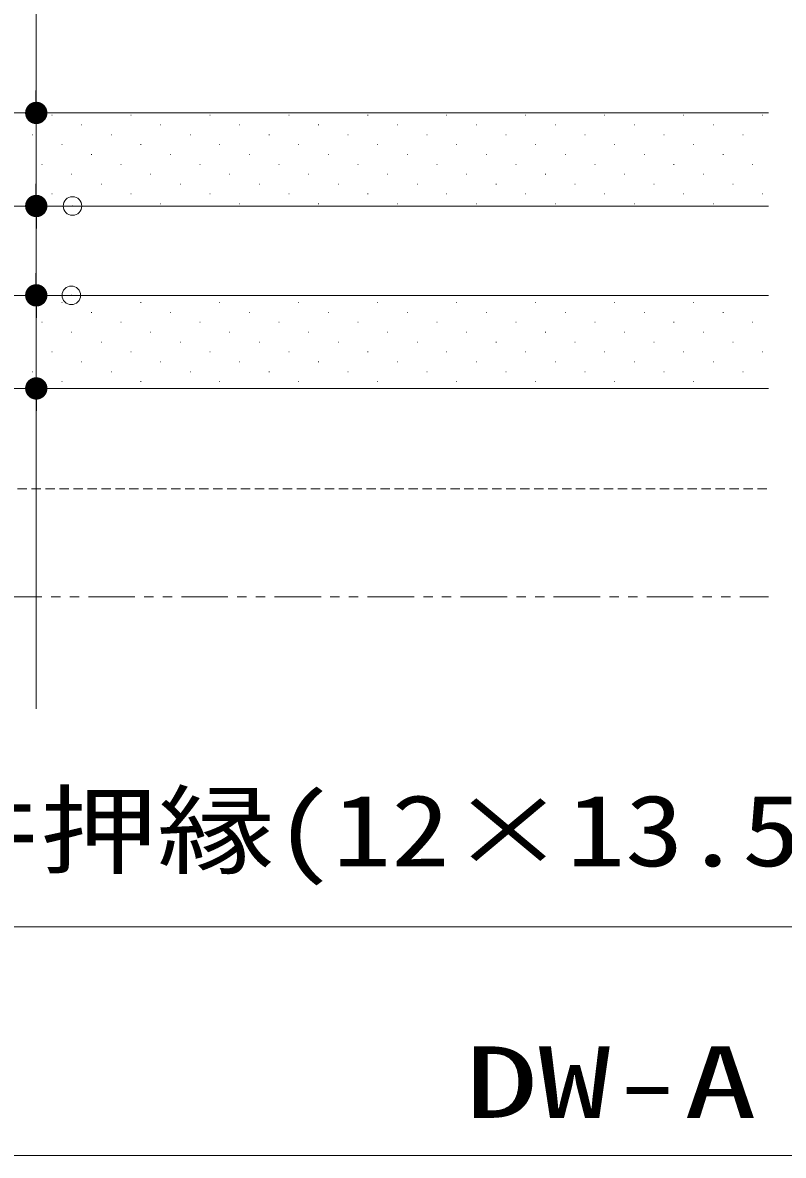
# Model space of a CAD drawing. Units: millimetres, scale not verified. Extents: x -1306 to 1306, y -607 to 607.
# Drawn here: x -125.8 to -23.6, y -363.1 to -211 of the extents above; entities that cross this region are included whole.
import ezdxf
from ezdxf.enums import TextEntityAlignment as Align

# ---------------------------------------------------------------- set-up
doc = ezdxf.new("R2010")
doc.units = ezdxf.units.MM
doc.header["$LTSCALE"] = 5
doc.header["$PDMODE"] = 32
doc.header["$PDSIZE"] = 2.5
doc.linetypes.add('USER1', pattern=[2.5, 1.25, -0.25, 0.25, -0.25, 0.25, -0.25])
doc.linetypes.add('USER2', pattern=[0.375, 0.25, -0.125])
for name, color, linetype, lineweight in [('0-1_線(黄)', 2, 'Continuous', 15), ('0-8_二点鎖線', 4, 'USER1', 9), ('0-B_点線(水)', 6, 'USER2', 9), ('1-1_寸法線', 3, 'Continuous', 13), ('1-2_ハッチング', 6, 'Continuous', 9), ('1-4_DEFPOINTS', 7, 'Continuous', 5), ('1-5_0', 3, 'Continuous', 25)]:
    doc.layers.add(name, color=color, linetype=linetype, lineweight=lineweight)
doc.styles.add('ＭＳ ゴシック', font='')
doc.styles.get('ＭＳ ゴシック').set_extended_font_data('MS Gothic')

# ---------------------------------------------------------------- blocks, each defined once
blk = doc.blocks.new('_DOT')
at = {"layer": '1-5_0'}
blk.add_line((-2.5, 0), (-5, 0), dxfattribs=at)
for points in [[(0, 0), (-2.5, 0), (-2.48, 0.313)], [(0, 0), (-2.48, -0.313), (-2.5, 0)], [(0, 0), (-2.48, 0.313), (-2.421, 0.622)], [(0, 0), (-2.421, -0.622), (-2.48, -0.313)], [(0, 0), (-2.421, 0.622), (-2.324, 0.92)], [(0, 0), (-2.324, -0.92), (-2.421, -0.622)], [(0, 0), (-2.324, 0.92), (-2.191, 1.204)], [(0, 0), (-2.191, -1.204), (-2.324, -0.92)], [(0, 0), (-2.191, 1.204), (-2.023, 1.469)], [(0, 0), (-2.023, -1.469), (-2.191, -1.204)], [(0, 0), (-2.023, 1.469), (-1.822, 1.711)], [(0, 0), (-1.822, -1.711), (-2.023, -1.469)], [(0, 0), (-1.822, 1.711), (-1.594, 1.926)], [(0, 0), (-1.594, -1.926), (-1.822, -1.711)], [(0, 0), (-1.594, 1.926), (-1.34, 2.111)], [(0, 0), (-1.34, -2.111), (-1.594, -1.926)], [(0, 0), (-1.34, 2.111), (-1.064, 2.262)], [(0, 0), (-1.064, -2.262), (-1.34, -2.111)], [(0, 0), (-1.064, 2.262), (-0.773, 2.378)], [(0, 0), (-0.773, -2.378), (-1.064, -2.262)], [(0, 0), (-0.773, 2.378), (-0.468, 2.456)], [(0, 0), (-0.468, -2.456), (-0.773, -2.378)], [(0, 0), (-0.468, 2.456), (-0.157, 2.495)], [(0, 0), (-0.157, -2.495), (-0.468, -2.456)], [(0, 0), (-0.157, 2.495), (0.157, 2.495)], [(0, 0), (0.157, -2.495), (-0.157, -2.495)], [(0, 0), (0.157, 2.495), (0.468, 2.456)], [(0, 0), (0.468, 2.456), (0.773, 2.378)], [(0, 0), (0.773, 2.378), (1.064, 2.262)], [(0, 0), (1.064, 2.262), (1.34, 2.111)], [(0, 0), (1.34, 2.111), (1.594, 1.926)], [(0, 0), (1.594, 1.926), (1.822, 1.711)], [(0, 0), (1.822, 1.711), (2.023, 1.469)], [(0, 0), (2.023, 1.469), (2.191, 1.204)], [(0, 0), (2.191, 1.204), (2.324, 0.92)], [(0, 0), (2.324, 0.92), (2.421, 0.622)], [(0, 0), (2.421, 0.622), (2.48, 0.313)], [(0, 0), (2.48, 0.313), (2.5, 0)], [(0, 0), (0.468, -2.456), (0.157, -2.495)], [(0, 0), (0.773, -2.378), (0.468, -2.456)], [(0, 0), (1.064, -2.262), (0.773, -2.378)], [(0, 0), (1.34, -2.111), (1.064, -2.262)], [(0, 0), (1.594, -1.926), (1.34, -2.111)], [(0, 0), (1.822, -1.711), (1.594, -1.926)], [(0, 0), (2.023, -1.469), (1.822, -1.711)], [(0, 0), (2.191, -1.204), (2.023, -1.469)], [(0, 0), (2.324, -0.92), (2.191, -1.204)], [(0, 0), (2.421, -0.622), (2.324, -0.92)], [(0, 0), (2.48, -0.313), (2.421, -0.622)], [(0, 0), (2.5, 0), (2.48, -0.313)]]:
    blk.add_solid(points, dxfattribs=at)

msp = doc.modelspace()

# ---------------------------------------------------------------- linework, layer by layer
at = {"layer": '0-1_線(黄)'}
for p, q in [((-206.98, -223.112), (-25.643, -223.112)), ((-193.98, -235.612), (-25.643, -235.612)), ((-193.98, -247.612), (-25.643, -247.612)), ((-193.98, -260.112), (-25.643, -260.112))]:
    msp.add_line(p, q, dxfattribs=at)
at = {"layer": '0-8_二点鎖線'}
msp.add_line((-191.98, -288.112), (-25.643, -288.112), dxfattribs=at)
at = {"layer": '0-B_点線(水)', "color": 4}
msp.add_lwpolyline([(-193.98, -264.612), (-193.98, -273.612), (-25.643, -273.612)], dxfattribs=at)
at = {"layer": '1-1_寸法線'}
for p, q in [((-123.98, -220.112), (-123.98, -180.065)), ((-125.801, -223.112), (-119.98, -223.112)), ((-123.98, -235.612), (-123.98, -223.112)), ((-123.98, -232.612), (-123.98, -229.612)), ((-125.801, -235.612), (-119.98, -235.612)), ((-123.98, -247.612), (-123.98, -235.612)), ((-123.98, -238.612), (-123.98, -241.612)), ((-123.98, -244.612), (-123.98, -241.612)), ((-124.801, -247.612), (-119.98, -247.612)), ((-123.98, -247.612), (-123.98, -260.112)), ((-123.98, -250.612), (-123.98, -253.612)), ((-124.801, -260.112), (-119.98, -260.112)), ((-123.98, -263.112), (-123.98, -303.16)), ((-188.98, -363.112), (100.02, -363.112))]:
    msp.add_line(p, q, dxfattribs=at)
msp.add_lwpolyline([(-151.096, -332.411), (-19.367, -332.411), (-9.581, -284.726)], dxfattribs=at)
at = {"layer": '1-2_ハッチング'}
for p, q in [((-121.892, -223.391), (-121.842, -223.391)), ((-111.285, -223.391), (-111.235, -223.391)), ((-100.678, -223.391), (-100.628, -223.391)), ((-90.072, -223.391), (-90.022, -223.391)), ((-79.465, -223.391), (-79.415, -223.391)), ((-68.859, -223.391), (-68.809, -223.391)), ((-58.252, -223.391), (-58.202, -223.391)), ((-47.645, -223.391), (-47.595, -223.391)), ((-37.039, -223.391), (-36.989, -223.391)), ((-26.432, -223.391), (-26.382, -223.391)), ((-117.914, -224.717), (-117.864, -224.717)), ((-107.308, -224.717), (-107.258, -224.717)), ((-96.701, -224.717), (-96.651, -224.717)), ((-86.094, -224.717), (-86.044, -224.717)), ((-75.488, -224.717), (-75.438, -224.717)), ((-64.881, -224.717), (-64.831, -224.717)), ((-54.275, -224.717), (-54.225, -224.717)), ((-43.668, -224.717), (-43.618, -224.717)), ((-33.061, -224.717), (-33.011, -224.717)), ((-124.543, -226.043), (-124.493, -226.043)), ((-113.937, -226.043), (-113.887, -226.043)), ((-103.33, -226.043), (-103.28, -226.043)), ((-92.723, -226.043), (-92.673, -226.043)), ((-82.117, -226.043), (-82.067, -226.043)), ((-71.51, -226.043), (-71.46, -226.043)), ((-60.904, -226.043), (-60.854, -226.043)), ((-50.297, -226.043), (-50.247, -226.043)), ((-39.69, -226.043), (-39.64, -226.043)), ((-29.084, -226.043), (-29.034, -226.043)), ((-120.566, -227.369), (-120.516, -227.369)), ((-109.959, -227.369), (-109.909, -227.369)), ((-99.353, -227.369), (-99.303, -227.369)), ((-88.746, -227.369), (-88.696, -227.369)), ((-78.139, -227.369), (-78.089, -227.369)), ((-67.533, -227.369), (-67.483, -227.369)), ((-56.926, -227.369), (-56.876, -227.369)), ((-46.32, -227.369), (-46.27, -227.369)), ((-35.713, -227.369), (-35.663, -227.369)), ((-116.588, -228.694), (-116.538, -228.694)), ((-105.982, -228.694), (-105.932, -228.694)), ((-95.375, -228.694), (-95.325, -228.694)), ((-84.768, -228.694), (-84.718, -228.694)), ((-74.162, -228.694), (-74.112, -228.694)), ((-63.555, -228.694), (-63.505, -228.694)), ((-52.949, -228.694), (-52.899, -228.694)), ((-42.342, -228.694), (-42.292, -228.694)), ((-31.735, -228.694), (-31.685, -228.694)), ((-123.217, -230.02), (-123.167, -230.02)), ((-112.611, -230.02), (-112.561, -230.02)), ((-102.004, -230.02), (-101.954, -230.02)), ((-91.398, -230.02), (-91.348, -230.02)), ((-80.791, -230.02), (-80.741, -230.02)), ((-70.184, -230.02), (-70.134, -230.02)), ((-59.578, -230.02), (-59.528, -230.02)), ((-48.971, -230.02), (-48.921, -230.02)), ((-38.365, -230.02), (-38.315, -230.02)), ((-27.758, -230.02), (-27.708, -230.02)), ((-119.24, -231.346), (-119.19, -231.346)), ((-115.262, -232.672), (-115.212, -232.672)), ((-108.633, -231.346), (-108.583, -231.346)), ((-104.656, -232.672), (-104.606, -232.672)), ((-98.027, -231.346), (-97.977, -231.346)), ((-94.049, -232.672), (-93.999, -232.672)), ((-87.42, -231.346), (-87.37, -231.346)), ((-83.443, -232.672), (-83.393, -232.672)), ((-76.814, -231.346), (-76.764, -231.346)), ((-72.836, -232.672), (-72.786, -232.672)), ((-66.207, -231.346), (-66.157, -231.346)), ((-62.229, -232.672), (-62.179, -232.672)), ((-55.6, -231.346), (-55.55, -231.346)), ((-51.623, -232.672), (-51.573, -232.672)), ((-44.994, -231.346), (-44.944, -231.346)), ((-41.016, -232.672), (-40.966, -232.672)), ((-34.387, -231.346), (-34.337, -231.346)), ((-30.41, -232.672), (-30.36, -232.672)), ((-121.892, -233.998), (-121.842, -233.998)), ((-111.285, -233.998), (-111.235, -233.998)), ((-100.678, -233.998), (-100.628, -233.998)), ((-90.072, -233.998), (-90.022, -233.998)), ((-79.465, -233.998), (-79.415, -233.998)), ((-68.859, -233.998), (-68.809, -233.998)), ((-58.252, -233.998), (-58.202, -233.998)), ((-47.645, -233.998), (-47.595, -233.998)), ((-37.039, -233.998), (-36.989, -233.998)), ((-26.432, -233.998), (-26.382, -233.998)), ((-117.914, -235.323), (-117.864, -235.323)), ((-107.308, -235.323), (-107.258, -235.323)), ((-96.701, -235.323), (-96.651, -235.323)), ((-86.094, -235.323), (-86.044, -235.323)), ((-75.488, -235.323), (-75.438, -235.323)), ((-64.881, -235.323), (-64.831, -235.323)), ((-54.275, -235.323), (-54.225, -235.323)), ((-43.668, -235.323), (-43.618, -235.323)), ((-33.061, -235.323), (-33.011, -235.323)), ((-120.566, -248.582), (-120.516, -248.582)), ((-109.959, -248.582), (-109.909, -248.582)), ((-99.353, -248.582), (-99.303, -248.582)), ((-88.746, -248.582), (-88.696, -248.582)), ((-78.139, -248.582), (-78.089, -248.582)), ((-67.533, -248.582), (-67.483, -248.582)), ((-56.926, -248.582), (-56.876, -248.582)), ((-46.32, -248.582), (-46.27, -248.582)), ((-35.713, -248.582), (-35.663, -248.582)), ((-116.588, -249.908), (-116.538, -249.908)), ((-105.982, -249.908), (-105.932, -249.908)), ((-95.375, -249.908), (-95.325, -249.908)), ((-84.768, -249.908), (-84.718, -249.908)), ((-74.162, -249.908), (-74.112, -249.908)), ((-63.555, -249.908), (-63.505, -249.908)), ((-52.949, -249.908), (-52.899, -249.908)), ((-42.342, -249.908), (-42.292, -249.908)), ((-31.735, -249.908), (-31.685, -249.908)), ((-123.217, -251.233), (-123.167, -251.233)), ((-112.611, -251.233), (-112.561, -251.233)), ((-102.004, -251.233), (-101.954, -251.233)), ((-91.398, -251.233), (-91.348, -251.233)), ((-80.791, -251.233), (-80.741, -251.233)), ((-70.184, -251.233), (-70.134, -251.233)), ((-59.578, -251.233), (-59.528, -251.233)), ((-48.971, -251.233), (-48.921, -251.233)), ((-38.365, -251.233), (-38.315, -251.233)), ((-27.758, -251.233), (-27.708, -251.233)), ((-119.24, -252.559), (-119.19, -252.559)), ((-115.262, -253.885), (-115.212, -253.885)), ((-108.633, -252.559), (-108.583, -252.559)), ((-104.656, -253.885), (-104.606, -253.885)), ((-98.027, -252.559), (-97.977, -252.559)), ((-94.049, -253.885), (-93.999, -253.885)), ((-87.42, -252.559), (-87.37, -252.559)), ((-83.443, -253.885), (-83.393, -253.885)), ((-76.814, -252.559), (-76.764, -252.559)), ((-72.836, -253.885), (-72.786, -253.885)), ((-66.207, -252.559), (-66.157, -252.559)), ((-62.229, -253.885), (-62.179, -253.885)), ((-55.6, -252.559), (-55.55, -252.559)), ((-51.623, -253.885), (-51.573, -253.885)), ((-44.994, -252.559), (-44.944, -252.559)), ((-41.016, -253.885), (-40.966, -253.885)), ((-34.387, -252.559), (-34.337, -252.559)), ((-30.41, -253.885), (-30.36, -253.885)), ((-121.892, -255.211), (-121.842, -255.211)), ((-111.285, -255.211), (-111.235, -255.211)), ((-100.678, -255.211), (-100.628, -255.211)), ((-90.072, -255.211), (-90.022, -255.211)), ((-79.465, -255.211), (-79.415, -255.211)), ((-68.859, -255.211), (-68.809, -255.211)), ((-58.252, -255.211), (-58.202, -255.211)), ((-47.645, -255.211), (-47.595, -255.211)), ((-37.039, -255.211), (-36.989, -255.211)), ((-26.432, -255.211), (-26.382, -255.211)), ((-117.914, -256.537), (-117.864, -256.537)), ((-107.308, -256.537), (-107.258, -256.537)), ((-96.701, -256.537), (-96.651, -256.537)), ((-86.094, -256.537), (-86.044, -256.537)), ((-75.488, -256.537), (-75.438, -256.537)), ((-64.881, -256.537), (-64.831, -256.537)), ((-54.275, -256.537), (-54.225, -256.537)), ((-43.668, -256.537), (-43.618, -256.537)), ((-33.061, -256.537), (-33.011, -256.537)), ((-124.543, -257.863), (-124.493, -257.863)), ((-113.937, -257.863), (-113.887, -257.863)), ((-103.33, -257.863), (-103.28, -257.863)), ((-92.723, -257.863), (-92.673, -257.863)), ((-82.117, -257.863), (-82.067, -257.863)), ((-71.51, -257.863), (-71.46, -257.863)), ((-60.904, -257.863), (-60.854, -257.863)), ((-50.297, -257.863), (-50.247, -257.863)), ((-39.69, -257.863), (-39.64, -257.863)), ((-29.084, -257.863), (-29.034, -257.863)), ((-120.566, -259.188), (-120.516, -259.188)), ((-109.959, -259.188), (-109.909, -259.188)), ((-99.353, -259.188), (-99.303, -259.188)), ((-88.746, -259.188), (-88.696, -259.188)), ((-78.139, -259.188), (-78.089, -259.188)), ((-67.533, -259.188), (-67.483, -259.188)), ((-56.926, -259.188), (-56.876, -259.188)), ((-46.32, -259.188), (-46.27, -259.188)), ((-35.713, -259.188), (-35.663, -259.188))]:
    msp.add_line(p, q, dxfattribs=at)
at = {"layer": '1-4_DEFPOINTS'}
for p in [(-123.98, -223.112), (-123.98, -235.612), (-119.117, -235.612), (-123.98, -247.612), (-119.267, -247.612)]:
    msp.add_point(p, dxfattribs=at)

# ---------------------------------------------------------------- block references
at = {"layer": '1-1_寸法線', "xscale": 0.6, "yscale": 0.6}
for p, rotation in [((-123.98, -223.112), 270), ((-123.98, -235.612), 270), ((-123.98, -235.612), 90), ((-123.98, -247.612), 270), ((-123.98, -247.612), 90), ((-123.98, -260.112), 90)]:
    msp.add_blockref('_DOT', p, dxfattribs=dict(at, rotation=rotation))

# ---------------------------------------------------------------- texts
at = {"layer": '1-1_寸法線', "style": 'ＭＳ ゴシック'}
for s, height, width, p in [('天井押縁(12×13.5)', 9.621, 1.2, (-154.99, -327.175)), ('DW-A', 9.604, 1.5, (-66.385, -360.963))]:
    msp.add_text(s, height=height, dxfattribs=dict(at, width=width)).set_placement(p, align=Align.BOTTOM_LEFT)

doc.saveas('drawing.dxf')
